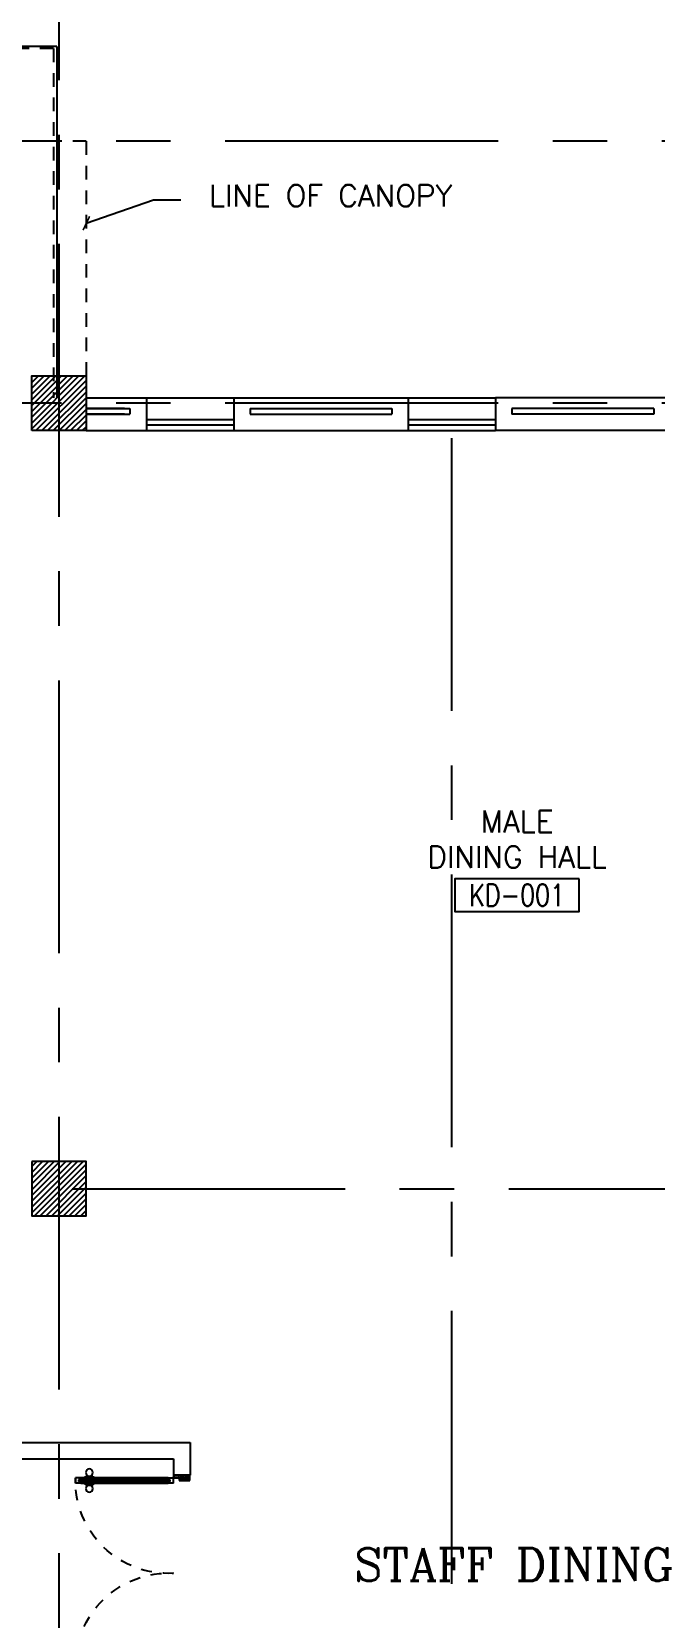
# Model space of a CAD drawing. Extents: x 417866.9 to 417960.2, y 43448 to 43538.2.
# Drawn here: x 417891.25 to 417896.96, y 43514.56 to 43529.1 of the extents above; entities that cross this region are included whole.
import ezdxf
from ezdxf.enums import TextEntityAlignment as Align

# ---------------------------------------------------------------- set-up
doc = ezdxf.new("R2010")
doc.units = 0
doc.header["$MEASUREMENT"] = 0
doc.header["$PDMODE"] = 3
doc.header["$PDSIZE"] = 0.1
for name, pattern in [('CENTERX2', [4, 2.5, -0.5, 0.5, -0.5]), ('HIDDEN', [0.375, 0.25, -0.125]), ('HIDDEN2', [0.1875, 0.125, -0.0625])]:
    doc.linetypes.add(name, pattern=pattern)
doc.layers.get('0').update_dxf_attribs({"color": 11, "linetype": 'CONTINUOUS'})
doc.layers.get('DEFPOINTS').update_dxf_attribs({"color": 11, "linetype": 'CONTINUOUS'})
for name, color, linetype in [('AX-DIM', 11, 'CONTINUOUS'), ('AXES', 11, 'CENTERX2'), ('CANOPY-LN', 11, 'CONTINUOUS'), ('COL', 11, 'CONTINUOUS'), ('DOOR', 11, 'CONTINUOUS'), ('HAT', 11, 'CONTINUOUS'), ('INSUL', 11, 'CONTINUOUS'), ('RM-BOX', 11, 'CONTINUOUS'), ('RM-NAME', 11, 'CONTINUOUS'), ('RM-NO', 11, 'CONTINUOUS'), ('STR', 11, 'CONTINUOUS'), ('WALL', 11, 'CONTINUOUS')]:
    doc.layers.add(name, color=color, linetype=linetype)
doc.layers.add('WIN', color=11, linetype='CONTINUOUS', plot=False)
doc.styles.add('ROMANC', font='romanc', dxfattribs={"height": 0.1})
doc.styles.add('ROMANS', font='ROMANS.shx', dxfattribs={"width": 0.6})
doc.dimstyles.new('STANDARD in', dxfattribs={"dimtxt": 0.2, "dimasz": 0.1, "dimexe": 0.07, "dimexo": 0.05, "dimgap": 0.1, "dimtad": 1, "dimdec": 0, "dimlfac": 1000, "dimzin": 0, "dimdsep": 46, "dimtxsty": 'ROMANS', "dimblk": 'ARCHTICK', "dimcen": 0.05, "dimdle": 0.05, "dimclrd": 7, "dimclre": 7, "dimclrt": 2, "dimadec": 0, "dimazin": 0, "dimtfac": 1, "dimtdec": 0, "dimtmove": 2, "dimatfit": 3, "dimldrblk": 'ARCHTICK', "dimfxl": 0, "dimtolj": 1, "dimtzin": 0, "dimarcsym": 0})

# ---------------------------------------------------------------- blocks, each defined once
blk = doc.blocks.new('A$C272A55A0')
at = {"layer": 'DOOR', "color": 0, "linetype": 'ByBlock'}
for p, q in [((0, 900), (0, 1050)), ((50, 1050), (0, 1050)), ((50, 950), (50, 1050)), ((1750, 950), (1750, 1050)), ((1750, 1050), (1800, 1050)), ((1800, 1050), (1800, 900)), ((0, 900), (25, 900)), ((25, 950), (50, 950)), ((25, 900), (25, 950)), ((75, 900), (25, 900)), ((25, 850), (25, 900)), ((75, 900), (75, 850)), ((1725, 900), (1775, 900)), ((1725, 900), (1725, 850)), ((1775, 950), (1750, 950)), ((1775, 900), (1775, 950)), ((1800, 900), (1775, 900)), ((1775, 850), (1775, 900)), ((42, 850), (25, 850)), ((58, 870), (42, 870)), ((42, 870), (42, 850)), ((58, 850), (58, 870)), ((75, 850), (58, 850)), ((1725, 850), (1742, 850)), ((1742, 870), (1758, 870)), ((1742, 850), (1742, 870)), ((1758, 870), (1758, 850)), ((1758, 850), (1775, 850)), ((1718, 160), (1709, 160)), ((1709, 95), (1709, 160)), ((1725, 173), (1718, 173)), ((1718, 173), (1718, 83)), ((1718, 95), (1718, 160)), ((1775, 173), (1782, 173)), ((1782, 173), (1782, 83)), ((1782, 160), (1791, 160)), ((1782, 95), (1782, 160)), ((1791, 95), (1791, 160)), ((25, 50), (42, 50)), ((25, 50), (25, 0)), ((25, 0), (75, 0)), ((75, 0), (25, 0)), ((42, 50), (42, 30)), ((42, 30), (58, 30)), ((58, 50), (75, 50)), ((58, 50), (58, 30)), ((75, 50), (75, 0)), ((1718, 95), (1709, 95)), ((1725, 83), (1718, 83)), ((1742, 50), (1725, 50)), ((1725, 50), (1725, 0)), ((1775, 0), (1725, 0)), ((1725, 0), (1775, 0)), ((1742, 50), (1742, 30)), ((1758, 30), (1742, 30)), ((1775, 50), (1758, 50)), ((1758, 50), (1758, 30)), ((1775, 83), (1782, 83)), ((1775, 50), (1775, 0)), ((1782, 95), (1791, 95))]:
    blk.add_line(p, q, dxfattribs=at)
at = {"layer": 'DOOR', "color": 9, "linetype": 'ByBlock'}
for p, q in [((50, 1050), (0, 1010)), ((50, 1050), (0, 937)), ((50, 1050), (37, 950)), ((1750, 1050), (1800, 1010)), ((1750, 1050), (1800, 937)), ((1750, 1050), (1763, 950))]:
    blk.add_line(p, q, dxfattribs=at)
at = {"layer": 'DOOR', "linetype": 'ByBlock'}
for p, q in [((25, 850), (25, 50)), ((42, 850), (42, 50)), ((58, 850), (58, 50)), ((75, 50), (75, 850)), ((1725, 50), (1725, 850)), ((1742, 850), (1742, 50)), ((1758, 850), (1758, 50)), ((1775, 850), (1775, 50))]:
    blk.add_line(p, q, dxfattribs=at)
at = {"layer": 'DOOR', "color": 0, "linetype": 'ByBlock'}
for centre in [(1676, 128), (1824, 128)]:
    blk.add_circle(centre, 32.4, dxfattribs=at)
at = {"layer": 'DOOR', "color": 9, "linetype": 'ByBlock'}
for centre, radius, start, end in [((50, 1050), 54.4, 203.2074, 270), ((50, 1050), 34.4, 180, 270), ((50, 1050), 14.4, 180, 270), ((1750, 1050), 14.4, 270, 0), ((1750, 1050), 34.4, 270, 0), ((1750, 1050), 54.4, 270, 336.7926), ((50, 1050), 74.4, 227.7764, 270), ((50, 1050), 94.4, 238.0182, 270), ((50, 1050), 114, 244.0838, 257.3774), ((50, 1050), 134, 248.1598, 259.28), ((50, 1050), 154, 251.1053, 256.2858), ((1750, 1050), 74.4, 270, 312.2236), ((1750, 1050), 94.4, 270, 301.9818), ((1750, 1050), 114, 282.6226, 295.9162), ((1750, 1050), 134, 280.72, 291.8402), ((1750, 1050), 154, 283.7142, 288.8947)]:
    blk.add_arc(centre, radius, start, end, dxfattribs=at)
at = {"layer": 'DOOR', "linetype": 'HIDDEN', "ltscale": 0.5}
for centre, start, end in [((50, 851), 268.3174, 3.2965), ((1750, 851), 176.7035, 271.6826)]:
    blk.add_arc(centre, 851, start, end, dxfattribs=at)
at = {"layer": 'WALL', "linetype": 'ByBlock'}
blk.add_line((1800, 900), (1800, 1050), dxfattribs=at)
blk = doc.blocks.new('*X45')
at = {"color": 0}
for p, q in [((84179, 62330), (84651, 62801)), ((84179, 62383), (84598, 62801)), ((84179, 62436), (84545, 62801)), ((84179, 62489), (84492, 62801)), ((84179, 62542), (84438, 62801)), ((84179, 62595), (84385, 62801)), ((84179, 62648), (84332, 62801)), ((84179, 62701), (84279, 62801)), ((84179, 62754), (84226, 62801)), ((84204, 62301), (84679, 62777)), ((84257, 62301), (84679, 62724)), ((84310, 62301), (84679, 62671)), ((84363, 62301), (84679, 62617)), ((84416, 62301), (84679, 62564)), ((84469, 62301), (84679, 62511)), ((84522, 62301), (84679, 62458)), ((84575, 62301), (84679, 62405)), ((84628, 62301), (84679, 62352))]:
    blk.add_line(p, q, dxfattribs=at)
blk = doc.blocks.new('RM1')
at = {"layer": 'RM-BOX'}
blk.add_lwpolyline([(570, -200), (-570, -200), (-570, -500), (570, -500)], close=True, dxfattribs=at)
at = {"layer": 'RM-NAME', "style": 'ROMANS'}
for tag, p in [('ROOMNAME1', (0, 324)), ('ROOMNAME2', (0, 0))]:
    blk.add_attdef(tag, text='', height=200, dxfattribs=at).set_placement(p, align=Align.MIDDLE)
at = {"layer": 'RM-NO', "style": 'ROMANS', "width": 0.8}
blk.add_attdef('ROOMNO', text='', height=200, dxfattribs=at).set_placement((0, -350), align=Align.MIDDLE)
blk = doc.blocks.new('*X113')
at = {"color": 0}
for p, q in [((196689, 69515), (197174, 70001)), ((196689, 69568), (197121, 70001)), ((196689, 69621), (197068, 70001)), ((196689, 69675), (197015, 70001)), ((196689, 69728), (196962, 70001)), ((196689, 69781), (196909, 70001)), ((196689, 69834), (196856, 70001)), ((196689, 69887), (196803, 70001)), ((196689, 69940), (196750, 70001)), ((196689, 69993), (196697, 70001)), ((196727, 69501), (197189, 69962)), ((196780, 69501), (197189, 69909)), ((196833, 69501), (197189, 69856)), ((196886, 69501), (197189, 69803)), ((196939, 69501), (197189, 69750)), ((196992, 69501), (197189, 69697)), ((197045, 69501), (197189, 69644)), ((197098, 69501), (197189, 69591)), ((197151, 69501), (197189, 69538))]:
    blk.add_line(p, q, dxfattribs=at)
blk = doc.blocks.new('_ARCHTICK')
at = {"color": 0, "linetype": 'ByBlock', "const_width": 0.15}
blk.add_lwpolyline([(-0.5, -0.5), (0.5, 0.5)], dxfattribs=at)
blk = doc.blocks.new('*D136')
at = {"layer": 'AX-DIM', "color": 7, "lineweight": -2}
for p, q in [((417873.497, 43534.597), (417873.497, 43537.15)), ((417948.187, 43524.951), (417948.187, 43537.15)), ((417873.447, 43537.08), (417948.237, 43537.08))]:
    blk.add_line(p, q, dxfattribs=at)
at = {"layer": 'DEFPOINTS', "color": 0}
for p in [(417948.187, 43537.08), (417873.497, 43534.547), (417948.187, 43524.901)]:
    blk.add_point(p, dxfattribs=at)
at = {"layer": 'AX-DIM', "color": 7, "lineweight": -2, "xscale": 0.1, "yscale": 0.1, "zscale": 0.1, "rotation": 180}
blk.add_blockref('_ARCHTICK', (417873.497, 43537.08), dxfattribs=at)
at = {"layer": 'AX-DIM', "color": 7, "lineweight": -2, "xscale": 0.1, "yscale": 0.1, "zscale": 0.1}
blk.add_blockref('_ARCHTICK', (417948.187, 43537.08), dxfattribs=at)
at = {"layer": 'AX-DIM', "color": 2, "insert": (417910.842, 43537.28), "char_height": 0.2, "attachment_point": 5, "style": 'ROMANS'}
blk.add_mtext('\\A1;74690', dxfattribs=at)

msp = doc.modelspace()

# ---------------------------------------------------------------- linework, layer by layer
at = {"layer": 'AXES'}
for p, q in [((417891.4966, 43448.6529), (417891.4966, 43537.5491)), ((417959.5194, 43528.0943), (417889.6966, 43528.0943)), ((417959.5194, 43525.6943), (417889.6966, 43525.6943)), ((417895.0966, 43466.8743), (417895.0966, 43525.6943)), ((417867.6171, 43518.4943), (417959.5152, 43518.4943))]:
    msp.add_line(p, q, dxfattribs=at)
at = {"layer": 'CANOPY-LN', "linetype": 'HIDDEN2'}
for q in [(417887.6466, 43528.0943), (417891.7466, 43525.9443)]:
    msp.add_line((417891.7466, 43528.0943), q, dxfattribs=at)
at = {"layer": 'COL'}
for points in [[(417891.2466, 43525.4443), (417891.2466, 43525.9443), (417891.7466, 43525.9443), (417891.7466, 43525.4443)], [(417891.2466, 43518.7443), (417891.2466, 43518.2443), (417891.7466, 43518.2443), (417891.7466, 43518.7443)]]:
    msp.add_lwpolyline(points, close=True, dxfattribs=at)
at = {"layer": 'INSUL'}
for p, q in [((417891.7466, 43525.6443), (417892.1466, 43525.6443)), ((417892.0966, 43525.6443), (417891.7466, 43525.6443)), ((417891.7466, 43525.5943), (417892.1466, 43525.5943)), ((417892.0966, 43525.5943), (417891.7466, 43525.5943)), ((417892.1466, 43525.6443), (417892.1466, 43525.5943)), ((417893.2466, 43525.6443), (417894.5466, 43525.6443)), ((417893.2466, 43525.6443), (417893.2466, 43525.5943)), ((417893.2466, 43525.5943), (417894.5466, 43525.5943)), ((417894.5466, 43525.6443), (417894.5466, 43525.5943)), ((417896.9466, 43525.6443), (417895.6466, 43525.6443)), ((417895.6466, 43525.6443), (417895.6466, 43525.5943)), ((417896.9466, 43525.5943), (417895.6466, 43525.5943)), ((417896.9466, 43525.6443), (417896.9466, 43525.5943))]:
    msp.add_line(p, q, dxfattribs=at)
at = {"layer": 'STR'}
for q in [(417887.9166, 43528.9643), (417891.4766, 43525.7443)]:
    msp.add_line((417891.4766, 43528.9643), q, dxfattribs=at)
at = {"layer": 'STR', "linetype": 'HIDDEN2'}
for q in [(417887.9466, 43528.9443), (417891.4466, 43525.7443)]:
    msp.add_line((417891.4466, 43528.9443), q, dxfattribs=at)
at = {"layer": 'STR', "color": 2, "linetype": 'HIDDEN2'}
msp.add_line((417891.7466, 43528.0943), (417891.7466, 43525.9443), dxfattribs=at)
at = {"layer": 'WALL'}
for p, q in [((417891.7466, 43525.7443), (417892.2966, 43525.7443)), ((417892.2966, 43525.7443), (417892.2966, 43525.4443)), ((417893.0966, 43525.7443), (417894.6966, 43525.7443)), ((417893.0966, 43525.7443), (417893.0966, 43525.4443)), ((417894.6966, 43525.7443), (417894.6966, 43525.4443)), ((417897.0966, 43525.7443), (417895.4966, 43525.7443)), ((417895.4966, 43525.7443), (417895.4966, 43525.4443)), ((417891.7466, 43525.4443), (417892.2966, 43525.4443)), ((417893.0966, 43525.4443), (417894.6966, 43525.4443)), ((417897.0966, 43525.4443), (417895.4966, 43525.4443)), ((417890.9716, 43516.1693), (417892.6966, 43516.1693)), ((417892.6966, 43516.1693), (417892.6966, 43515.8693)), ((417890.8216, 43516.0193), (417892.5466, 43516.0193)), ((417890.8216, 43516.0193), (417892.0966, 43516.0193)), ((417892.5466, 43516.0193), (417892.5466, 43515.8693)), ((417892.5466, 43515.8693), (417892.6966, 43515.8693))]:
    msp.add_line(p, q, dxfattribs=at)
at = {"layer": 'WIN'}
for p, q in [((417892.2966, 43525.7443), (417893.0966, 43525.7443)), ((417894.6966, 43525.7443), (417895.4966, 43525.7443)), ((417892.2966, 43525.5443), (417893.0966, 43525.5443)), ((417894.6966, 43525.5443), (417895.4966, 43525.5443)), ((417892.2966, 43525.4943), (417893.0966, 43525.4943)), ((417892.2966, 43525.4443), (417893.0966, 43525.4443)), ((417894.6966, 43525.4943), (417895.4966, 43525.4943)), ((417894.6966, 43525.4443), (417895.4966, 43525.4443))]:
    msp.add_line(p, q, dxfattribs=at)

# ---------------------------------------------------------------- block references
at = {"layer": 'DOOR', "color": 0, "xscale": -0.0009999999892897904, "yscale": 0.0009999999892897904, "zscale": 0.001, "rotation": 270}
msp.add_blockref('A$C272A55A0', (417891.6463, 43514.0693), dxfattribs=at)
at = {"layer": 'HAT', "xscale": 0.001000000047497451, "yscale": 0.0009999999892897904, "zscale": 0.001}
for name, p in [('*X113', (417694.5581, 43455.9433)), ('*X45', (417807.0674, 43455.9433))]:
    msp.add_blockref(name, p, dxfattribs=at)
msp.add_blockref('RM1', (417895.6934, 43521.5352), dxfattribs=at).add_auto_attribs({'ROOMNO': 'KD-001', 'ROOMNAME2': 'DINING HALL', 'ROOMNAME1': 'MALE'})

# ---------------------------------------------------------------- texts
at = {"layer": 'CANOPY-LN', "color": 4, "style": 'ROMANS'}
msp.add_text('LINE OF CANOPY', height=0.2, dxfattribs=at).set_placement((417893.9857, 43527.5965), align=Align.MIDDLE)
at = {"layer": 'RM-NAME', "style": 'ROMANC'}
msp.add_text('STAFF DINING', height=0.3, dxfattribs=at).set_placement((417895.6681, 43515.049), align=Align.MIDDLE)

# ---------------------------------------------------------------- dimensions: what is measured, and where the dimension line sits
at = {"layer": 'AX-DIM'}
dim = msp.add_linear_dim(base=(417948.1866, 43537.0798), p1=(417873.4966, 43534.5472), p2=(417948.1866, 43524.9014), dimstyle='STANDARD in', dxfattribs=at)
dim.commit()
dim.dimension.update_dxf_attribs({"geometry": '*D136', "text_midpoint": (417910.8416, 43537.2798)})

# ---------------------------------------------------------------- leaders
at = {"layer": 'CANOPY-LN', "color": 11}
msp.add_leader([(417891.7466, 43527.3427), (417892.3614, 43527.5586), (417892.6114, 43527.5587)], dimstyle='STANDARD in', dxfattribs=at)

doc.saveas('drawing.dxf')
